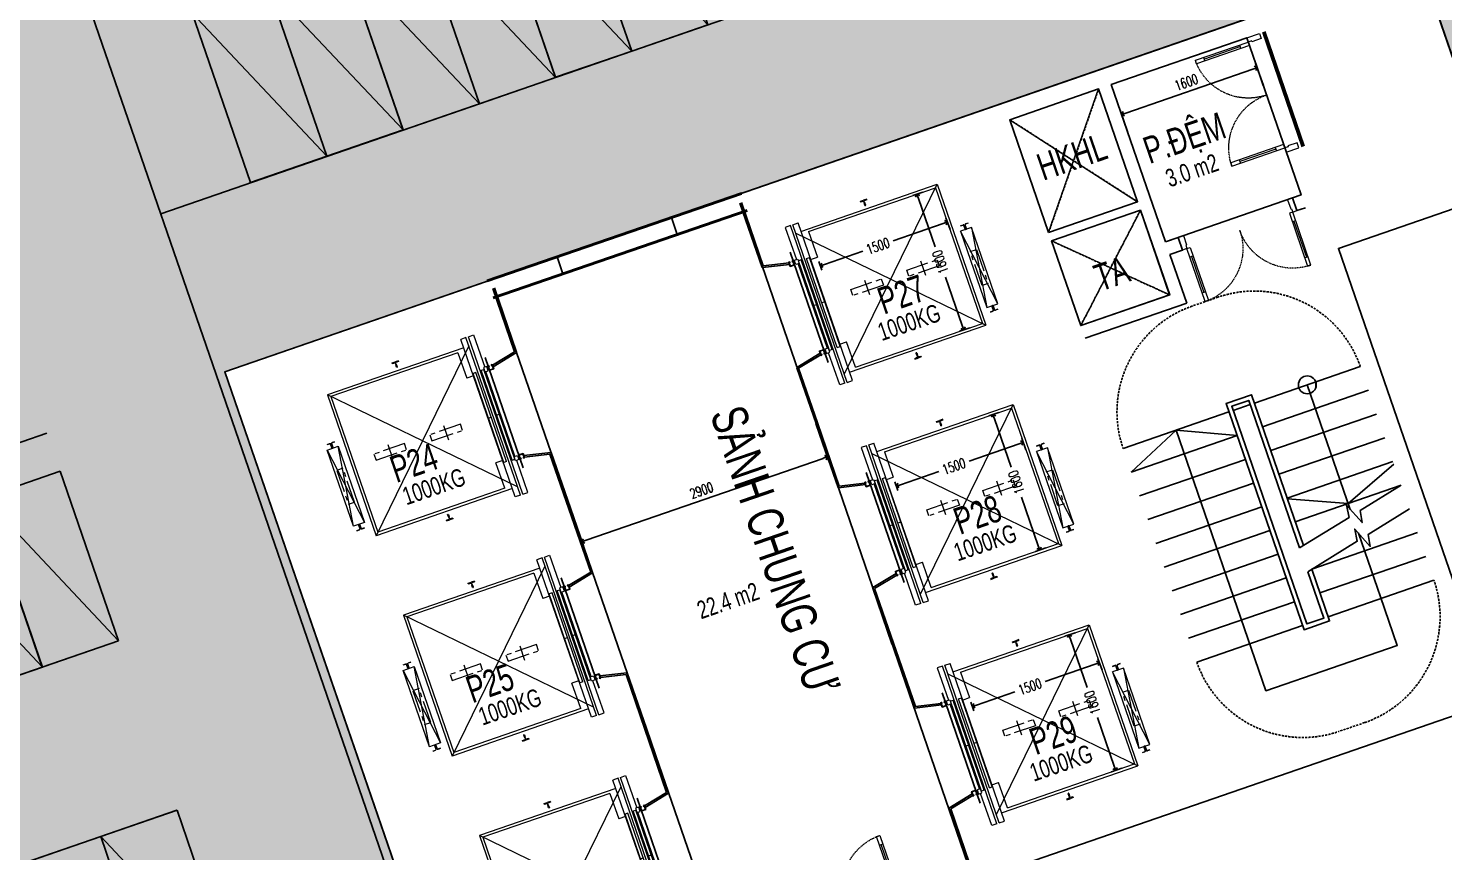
# Model space of a CAD drawing. Header units: millimetres. Extents: x -1534340 to 1713810, y -1348191 to 1114081.
# Drawn here: x 1298295 to 1314095, y 16960 to 26144 of the extents above; entities that cross this region are included whole.
import ezdxf
from ezdxf.enums import TextEntityAlignment as Align

# ---------------------------------------------------------------- set-up
doc = ezdxf.new("R2010")
doc.units = ezdxf.units.MM
doc.header["$LTSCALE"] = 100
doc.header["$PDMODE"] = 32
doc.header["$PDSIZE"] = 2.5
for name, pattern in [('HIDDEN', [0.375, 0.25, -0.125]), ('Xref_ST_MBDV Cot vach 30.7.2022$0$CENTERX2', [4, 2.5, -0.5, 0.5, -0.5]), ('Xref_ST_MBDV Cot vach 30.7.2022$0$DASHDOT', [1, 0.5, -0.25, 0, -0.25]), ('Xref_ST_MBDV Cot vach 30.7.2022$0$HIDDEN', [0.375, 0.25, -0.125]), ('Xref_ST_MBDV Cot vach 30.7.2022$0$HIDDEN2', [0.1875, 0.125, -0.0625]), ('Xref_ST_MBDV Cot vach 30.7.2022$0$PHANTOMX2', [5, 2.5, -0.5, 0.5, -0.5, 0.5, -0.5])]:
    doc.linetypes.add(name, pattern=pattern)
for name, color, linetype in [('KT-Kich thuoc', 9, 'Continuous'), ('xemay', 39, 'Continuous'), ('Xref_ST_MBDV Cot vach 30.7.2022$0$A-FLOR-STRS-ARROW', 8, 'Continuous'), ('Xref_ST_MBDV Cot vach 30.7.2022$0$KT-Khuat', 9, 'Xref_ST_MBDV Cot vach 30.7.2022$0$HIDDEN'), ('Xref_ST_MBDV Cot vach 30.7.2022$0$KT-Net manh', 139, 'Continuous'), ('Xref_ST_MBDV Cot vach 30.7.2022$0$KT-Text', 7, 'Continuous'), ('Xref_ST_MBDV Cot vach 30.7.2022$0$KT-Thay', 7, 'Continuous'), ('Xref_ST_MBDV Cot vach 30.7.2022$0$KT-Tuong', 1, 'Continuous'), ('Xref_ST_MBDV Cot vach 30.7.2022$0$Xref_ST_MBDV Cot vach 30.7.2022|Xref_ST_MBDV Cot vach 30.7.2022|Xref_ST_MBDV Cot vach 30.7.2022|Xref_ST_MBDV Cot vach 30.7.2022|A-WALL-PATT', 251, 'Continuous'), ('Xref_ST_MBDV Cot vach 30.7.2022$0$Xref_ST_MBDV Cot vach 30.7.2022|Xref_ST_MBDV Cot vach 30.7.2022|Xref_ST_MBDV Cot vach 30.7.2022|Xref_ST_MBDV Cot vach 30.7.2022|Site_plot line', 1, 'Xref_ST_MBDV Cot vach 30.7.2022$0$DASHDOT')]:
    doc.layers.add(name, color=color, linetype=linetype)
for name, color, linetype, lineweight in [('KT-Net cat', 1, 'Continuous', 40), ('KT-Net cot', 2, 'Continuous', 50), ('SPE-MEP-HVAC', 140, 'Continuous', 0), ('Xref_ST_MBDV Cot vach 30.7.2022$0$CUA', 37, 'Continuous', 13), ('Xref_ST_MBDV Cot vach 30.7.2022$0$KT-Noi that', 36, 'Continuous', 9)]:
    doc.layers.add(name, color=color, linetype=linetype, lineweight=lineweight)
doc.styles.add('Xref_ST_MBDV Cot vach 30.7.2022$0$Arial', font='arial.ttf', dxfattribs={"width": 0.7})
doc.styles.add('Xref_ST_MBDV Cot vach 30.7.2022$0$DIM', font='vnsimli.shx', dxfattribs={"width": 0.7})
doc.styles.add('Xref_ST_MBDV Cot vach 30.7.2022$0$xref.N.Cot vach tang N2$0$DIM', font='vnsimli.shx', dxfattribs={"width": 0.7})
doc.dimstyles.new('Xref_ST_MBDV Cot vach 30.7.2022$0$CCU 1-100 A1', dxfattribs={"dimscale": 100, "dimtxt": 2.2, "dimasz": 1, "dimexe": 1, "dimexo": 0, "dimgap": 1, "dimtad": 1, "dimdec": 0, "dimdsep": 46, "dimtxsty": 'Xref_ST_MBDV Cot vach 30.7.2022$0$DIM', "dimblk1": 'Xref_ST_MBDV Cot vach 30.7.2022$0$_ARCHTICK', "dimblk2": 'Xref_ST_MBDV Cot vach 30.7.2022$0$_ARCHTICK', "dimsah": 1, "dimcen": 0, "dimdle": 1, "dimclrd": 256, "dimclre": 256, "dimclrt": 31, "dimadec": 0, "dimazin": 0, "dimtfac": 1, "dimtdec": 0, "dimtix": 1, "dimtmove": 2, "dimatfit": 3, "dimldrblk": 'Xref_ST_MBDV Cot vach 30.7.2022$0$_ARCHTICK', "dimfxl": 8, "dimtolj": 1, "dimarcsym": 0})
doc.dimstyles.new('Xref_ST_MBDV Cot vach 30.7.2022$0$xref.N.Cot vach tang N2$0$CCU 1-100 A1', dxfattribs={"dimscale": 100, "dimtxt": 2.2, "dimasz": 1, "dimexe": 1, "dimexo": 0, "dimgap": 1, "dimtad": 1, "dimdec": 0, "dimdsep": 46, "dimtxsty": 'Xref_ST_MBDV Cot vach 30.7.2022$0$xref.N.Cot vach tang N2$0$DIM', "dimblk1": 'Xref_ST_MBDV Cot vach 30.7.2022$0$xref.N.Cot vach tang N2$0$_ARCHTICK', "dimblk2": 'Xref_ST_MBDV Cot vach 30.7.2022$0$xref.N.Cot vach tang N2$0$_ARCHTICK', "dimsah": 1, "dimcen": 0, "dimdle": 1, "dimclrd": 256, "dimclre": 256, "dimclrt": 31, "dimadec": 0, "dimazin": 0, "dimtfac": 1, "dimtdec": 0, "dimtix": 1, "dimtmove": 2, "dimatfit": 3, "dimldrblk": 'Xref_ST_MBDV Cot vach 30.7.2022$0$xref.N.Cot vach tang N2$0$_ARCHTICK', "dimfxl": 8, "dimtolj": 1, "dimarcsym": 0})
pattern_1 = [(37.5, (0, 0), (-31.4967, 963.4119), [0, -760, 0, -850, 0, -812.5]), (7.5, (0, 0), (884.8884, 1411.073), [0, -410, 0, -685, 0, -262.5]), (327.5, (-615, 0), (1557.071, 2.8295), [0, -250, 0, -900, 0, -1175]), (317.5, (-615, 0), (1503.0633, 438.838), [0, -125, 0, -590, 0, -675])]

# ---------------------------------------------------------------- blocks, each defined once
blk = doc.blocks.new('*U2308')
for p, q in [((-1260, 525), (-1300, 525)), ((-1280, 100), (-1280, 525)), ((-90, 525), (-50, 525)), ((-70, 100), (-70, 525)), ((-1260, 100), (-1300, 100)), ((-90, 100), (-50, 100))]:
    blk.add_line(p, q)
for points in [[(-1300, 0), (-1260, 0), (-1260, 625), (-1300, 625)], [(-50, 0), (-90, 0), (-90, 625), (-50, 625)], [(-1350, -150), (-1290, -150), (-1290, -40), (-1300, -40), (-1300, 0), (-1350, 0)], [(0, -150), (-60, -150), (-60, -40), (-50, -40), (-50, 0), (0, 0)]]:
    blk.add_lwpolyline(points, close=True)
at = {"linetype": 'Xref_ST_MBDV Cot vach 30.7.2022$0$HIDDEN2'}
for centre, start, end in [((-1300, 0), 0, 90), ((-50, 0), 90, 180)]:
    blk.add_arc(centre, 625, start, end, dxfattribs=at)
blk = doc.blocks.new('Xref_ST_MBDV Cot vach 30.7.2022$0$xref.N.Cot vach tang N2$0$_Open90')
at = {"color": 0, "linetype": 'ByBlock', "lineweight": -2}
for p, q in [((0, 0), (-1, 0)), ((-0.5, 0.5), (0, 0)), ((0, 0), (-0.5, -0.5))]:
    blk.add_line(p, q, dxfattribs=at)
blk = doc.blocks.new('*D321')
at = {"layer": 'Defpoints', "color": 5, "transparency": 16777216}
for p, q in [((-24794, 28127), (-23376, 28616)), ((-23259, 28433), (-23345, 28680)), ((-24772, 27910), (-24857, 28158))]:
    blk.add_line(p, q, dxfattribs=at)
at = {"layer": 'Defpoints', "color": 0, "transparency": 16777216}
for p in [(-23328, 28633), (-23259, 28433), (-24772, 27910)]:
    blk.add_point(p, dxfattribs=at)
at = {"layer": 'Defpoints', "color": 5, "transparency": 16777216, "xscale": 50, "yscale": 50, "zscale": 50}
for p, rotation in [((-23328, 28633), 19.04713795664901), ((-24841, 28111), 199.047137956649)]:
    blk.add_blockref('Xref_ST_MBDV Cot vach 30.7.2022$0$xref.N.Cot vach tang N2$0$_Open90', p, dxfattribs=dict(at, rotation=rotation))
at = {"layer": 'Defpoints', "color": 5, "transparency": 16777216, "insert": (-24119, 28471), "char_height": 110, "attachment_point": 5, "rotation": 19.0471, "style": 'Xref_ST_MBDV Cot vach 30.7.2022$0$xref.N.Cot vach tang N2$0$DIM'}
blk.add_mtext('\\A1;1600', dxfattribs=at)
blk = doc.blocks.new('Xref_ST_MBDV Cot vach 30.7.2022$0$xref.N.Cot vach tang N2$0$_ARCHTICK')
at = {"color": 0, "linetype": 'ByBlock', "const_width": 0.15}
blk.add_lwpolyline([(-0.5, -0.5), (0.5, 0.5)], dxfattribs=at)
blk = doc.blocks.new('*U2307')
for p, q in [((-1260, 525), (-1300, 525)), ((-1280, 100), (-1280, 525)), ((-90, 525), (-50, 525)), ((-70, 100), (-70, 525)), ((-1260, 100), (-1300, 100)), ((-90, 100), (-50, 100))]:
    blk.add_line(p, q)
for points in [[(-1300, 0), (-1260, 0), (-1260, 625), (-1300, 625)], [(-50, 0), (-90, 0), (-90, 625), (-50, 625)], [(-1350, -100), (-1290, -100), (-1290, -40), (-1300, -40), (-1300, 0), (-1350, 0)], [(0, -100), (-60, -100), (-60, -40), (-50, -40), (-50, 0), (0, 0)]]:
    blk.add_lwpolyline(points, close=True)
at = {"linetype": 'Xref_ST_MBDV Cot vach 30.7.2022$0$HIDDEN2'}
for centre, start, end in [((-1300, 0), 0, 90), ((-50, 0), 90, 180)]:
    blk.add_arc(centre, 625, start, end, dxfattribs=at)
blk = doc.blocks.new('*D319')
at = {"layer": 'Defpoints', "color": 5, "transparency": 16777216}
for p, q in [((-28253, 24664), (-28108, 24244)), ((-30818, 23362), (-28172, 24275)), ((-30994, 23718), (-30849, 23298))]:
    blk.add_line(p, q, dxfattribs=at)
at = {"layer": 'Defpoints', "color": 0, "transparency": 16777216}
for p in [(-28253, 24664), (-28124, 24292), (-30994, 23718)]:
    blk.add_point(p, dxfattribs=at)
at = {"layer": 'Defpoints', "color": 5, "transparency": 16777216, "xscale": 50, "yscale": 50, "zscale": 50}
for p, rotation in [((-28124, 24292), 19.04748280654089), ((-30866, 23345), 199.0474828065409)]:
    blk.add_blockref('Xref_ST_MBDV Cot vach 30.7.2022$0$xref.N.Cot vach tang N2$0$_Open90', p, dxfattribs=dict(at, rotation=rotation))
at = {"layer": 'Defpoints', "color": 5, "transparency": 16777216, "insert": (-29529, 23918), "char_height": 110, "attachment_point": 5, "rotation": 19.0475, "style": 'Xref_ST_MBDV Cot vach 30.7.2022$0$xref.N.Cot vach tang N2$0$DIM'}
blk.add_mtext('\\A1;2900', dxfattribs=at)
blk = doc.blocks.new('*D2296')
at = {"layer": 'Defpoints', "color": 5, "transparency": 16777216}
for p, q in [((1310547, 25199), (1311965, 25688)), ((1312081, 25505), (1311996, 25752)), ((1310569, 24982), (1310483, 25230))]:
    blk.add_line(p, q, dxfattribs=at)
at = {"layer": 'Defpoints', "color": 0, "transparency": 16777216}
for p in [(1312012, 25705), (1312081, 25505), (1310569, 24982)]:
    blk.add_point(p, dxfattribs=at)
at = {"layer": 'Defpoints', "color": 5, "transparency": 16777216, "xscale": 50, "yscale": 50, "zscale": 50}
for p, rotation in [((1312012, 25705), 19.04713795028311), ((1310500, 25183), 199.0471379502831)]:
    blk.add_blockref('Xref_ST_MBDV Cot vach 30.7.2022$0$xref.N.Cot vach tang N2$0$_Open90', p, dxfattribs=dict(at, rotation=rotation))
at = {"layer": 'Defpoints', "color": 5, "transparency": 16777216, "insert": (1311222, 25543), "char_height": 110, "attachment_point": 5, "rotation": 19.0471, "style": 'Xref_ST_MBDV Cot vach 30.7.2022$0$xref.N.Cot vach tang N2$0$DIM'}
blk.add_mtext('\\A1;1600', dxfattribs=at)
blk = doc.blocks.new('*D2297')
at = {"layer": 'Defpoints', "color": 5, "transparency": 16777216}
for p, q in [((1307088, 21736), (1307233, 21316)), ((1304522, 20434), (1307169, 21347)), ((1304346, 20790), (1304491, 20370))]:
    blk.add_line(p, q, dxfattribs=at)
at = {"layer": 'Defpoints', "color": 0, "transparency": 16777216}
for p in [(1307088, 21736), (1307216, 21364), (1304346, 20790)]:
    blk.add_point(p, dxfattribs=at)
at = {"layer": 'Defpoints', "color": 5, "transparency": 16777216, "xscale": 50, "yscale": 50, "zscale": 50}
for p, rotation in [((1307216, 21364), 19.04748280653939), ((1304475, 20417), 199.0474828065394)]:
    blk.add_blockref('Xref_ST_MBDV Cot vach 30.7.2022$0$xref.N.Cot vach tang N2$0$_Open90', p, dxfattribs=dict(at, rotation=rotation))
at = {"layer": 'Defpoints', "color": 5, "transparency": 16777216, "insert": (1305811, 20990), "char_height": 110, "attachment_point": 5, "rotation": 19.0475, "style": 'Xref_ST_MBDV Cot vach 30.7.2022$0$xref.N.Cot vach tang N2$0$DIM'}
blk.add_mtext('\\A1;2900', dxfattribs=at)
blk = doc.blocks.new('Xref_ST_MBDV Cot vach 30.7.2022$0$Tuong Vay01-flat-1')
at = {"layer": 'Xref_ST_MBDV Cot vach 30.7.2022$0$Xref_ST_MBDV Cot vach 30.7.2022|Xref_ST_MBDV Cot vach 30.7.2022|Xref_ST_MBDV Cot vach 30.7.2022|Xref_ST_MBDV Cot vach 30.7.2022|A-WALL-PATT'}
h = blk.add_hatch(dxfattribs=at)
h.set_pattern_fill('ACET-2D-VATLIEU04', color=256, scale=50, pattern_type=2)
h.set_pattern_definition([(50, (-11139561.84, -1407213.45), (-225.902474, 189.5546825), [37.5, -412.5]), (355, (-11139561.84, -1407213.45), (32.127212, 367.215716), [30, -330]), (100.4514, (-11139531.95, -1407216.06), (-341.231527, -62.944187), [31.870095, -350.571056]), (46.1842, (-11139561.84, -1407113.45), (-319.180497, 306.252097), [56.25, -618.75]), (96.6356, (-11139517.37, -1407120.34), (-516.995922, -60.144022), [47.805144, -525.8565]), (351.1842, (-11139561.84, -1407113.45), (84.740774, 546.39543), [45, -495]), (21, (-11139511.84, -1407138.45), (-105.680822, 275.3079534), [37.5, -412.5]), (326, (-11139511.84, -1407138.45), (206.128805, 305.59852), [30, -330]), (71.4514, (-11139486.97, -1407155.22), (-328.963765, 110.380101), [31.870095, -350.571056]), (37.5, (-11139561.84, -1407213.45), (-78.1345294, 101.8269012), [0, -326, 0, -335, 0, -331.25]), (7.5, (-11139561.84, -1407213.45), (-23.2793464, 176.824191), [0, -191, 0, -318.5, 0, -126.25]), (327.5, (-11139673.34, -1407213.45), (71.9444175, 112.9301145), [0, -125, 0, -390, 0, -517.5000003]), (317.5, (-11139723.34, -1407213.45), (158.0205496, 172.449169), [0, -162.5, 0, -259, 0, -367.5]), (45, (-11139561.84, -1407213.45), (-150.260191, 150.260191), []), (45, (-11139561.84, -1407152.2), (-150.260191, 150.260191), [])])
h.paths.add_polyline_path([(-82665, -118500), (-81837, -121132), (-80903, -123728), (-79863, -126284), (-78720, -128795), (-77475, -131258), (-76131, -133667), (-74689, -136020), (-73153, -138312), (-71525, -140539), (-69807, -142699), (-68002, -144786), (-66114, -146798), (-64145, -148731), (-62100, -150582), (-59980, -152349), (-57790, -154027), (-55533, -155614), (-53213, -157109), (-50835, -158507), (-48401, -159807), (-45916, -161007), (-43385, -162104), (-40811, -163097), (-38198, -163985), (-35551, -164765), (-32875, -165436), (-30174, -165998), (-27451, -166448), (-24702, -166789), (-4397, -168938), (36420, -167648), (41836, -160719), (12445, -24368), (8473, -9249), (-4719, -5521), (-10557, -9947), (-34021, -27848), (-39777, -32009), (-41249, -35294), (-45787, -38574), (-49368, -38942), (-57644, -44924), (-59845, -46601), (-61969, -48362), (-64020, -50208), (-65993, -52137), (-67887, -54144), (-69696, -56226), (-71420, -58381), (-73054, -60604), (-74596, -62892), (-76043, -65242), (-77394, -67648), (-78645, -70107), (-79794, -72615), (-80841, -75168), (-81782, -77762), (-82617, -80392), (-83343, -83054), (-83961, -85743), (-84468, -88455), (-84865, -91186), (-85149, -93930), (-85321, -96684), (-85381, -99530), (-85329, -102201), (-85163, -104955), (-84886, -107701), (-84496, -110432), (-83996, -113146), (-83385, -115836)], flags=16)
h.paths.add_polyline_path([(-83625, -118781), (-82785, -121452), (-81837, -124086), (-80781, -126680), (-79621, -129228), (-78358, -131727), (-76994, -134172), (-75531, -136560), (-73973, -138886), (-72320, -141146), (-70577, -143337), (-68746, -145455), (-66829, -147497), (-64832, -149459), (-62755, -151337), (-60604, -153130), (-58382, -154833), (-56092, -156444), (-53738, -157960), (-51324, -159379), (-48854, -160699), (-46333, -161916), (-43764, -163030), (-41151, -164038), (-38500, -164938), (-35814, -165730), (-33098, -166411), (-30357, -166981), (-27595, -167438), (-24816, -167783), (-4434, -169940), (36920, -168633), (42913, -160966), (13418, -24135), (9295, -8442), (-4926, -4424), (-11163, -9151), (-34617, -27045), (-40580, -31355), (-42052, -34640), (-46156, -37607), (-49737, -37975), (-58240, -44121), (-60467, -45819), (-62623, -47605), (-64704, -49479), (-66707, -51435), (-68628, -53472), (-70465, -55586), (-72214, -57772), (-73872, -60029), (-75437, -62350), (-76905, -64734), (-78276, -67176), (-79545, -69672), (-80712, -72217), (-81774, -74808), (-82729, -77440), (-83576, -80109), (-84314, -82810), (-84940, -85539), (-85455, -88291), (-85857, -91062), (-86146, -93847), (-86321, -96642), (-86382, -99529), (-86328, -102241), (-86160, -105036), (-85879, -107821), (-85484, -110593), (-84976, -113347), (-84356, -116078)])
at = {"layer": 'Xref_ST_MBDV Cot vach 30.7.2022$0$Xref_ST_MBDV Cot vach 30.7.2022|Xref_ST_MBDV Cot vach 30.7.2022|Xref_ST_MBDV Cot vach 30.7.2022|Xref_ST_MBDV Cot vach 30.7.2022|Site_plot line', "ltscale": 5000}
blk.add_arc((-17764, -99529), 69167, 126.14636, 263.7927, dxfattribs=at)
blk = doc.blocks.new('Xref_ST_MBDV Cot vach 30.7.2022$0$_Open90')
at = {"color": 0, "linetype": 'ByBlock', "lineweight": -2}
for p, q in [((0, 0), (-1, 0)), ((-0.5, 0.5), (0, 0)), ((0, 0), (-0.5, -0.5))]:
    blk.add_line(p, q, dxfattribs=at)
blk = doc.blocks.new('*D185')
at = {"layer": 'Defpoints', "color": 5, "transparency": 16777216}
for p, q in [((-2230, 1494), (-2230, 1596)), ((-730, 1457), (-730, 1596)), ((-2180, 1546), (-1728, 1546)), ((-780, 1546), (-1372, 1546))]:
    blk.add_line(p, q, dxfattribs=at)
at = {"layer": 'Defpoints', "color": 0, "transparency": 16777216}
for p in [(-2230, 1546), (-2230, 1494), (-730, 1457)]:
    blk.add_point(p, dxfattribs=at)
at = {"layer": 'Defpoints', "color": 5, "transparency": 16777216, "xscale": 50, "yscale": 50, "zscale": 50, "rotation": 180}
blk.add_blockref('Xref_ST_MBDV Cot vach 30.7.2022$0$_Open90', (-2230, 1546), dxfattribs=at)
at = {"layer": 'Defpoints', "color": 5, "transparency": 16777216, "xscale": 50, "yscale": 50, "zscale": 50}
blk.add_blockref('Xref_ST_MBDV Cot vach 30.7.2022$0$_Open90', (-730, 1546), dxfattribs=at)
at = {"layer": 'Defpoints', "color": 5, "transparency": 16777216, "insert": (-1550, 1546), "char_height": 110, "attachment_point": 5, "style": 'Xref_ST_MBDV Cot vach 30.7.2022$0$DIM'}
blk.add_mtext('\\A1;1500', dxfattribs=at)
blk = doc.blocks.new('Xref_ST_MBDV Cot vach 30.7.2022$0$_ARCHTICK')
at = {"color": 0, "linetype": 'ByBlock', "const_width": 0.15}
blk.add_lwpolyline([(-0.5, -0.5), (0.5, 0.5)], dxfattribs=at)
blk = doc.blocks.new('*D186')
at = {"layer": 'Defpoints', "color": 5, "transparency": 16777216}
for p, q in [((-879, 1950), (-1000, 1950)), ((-950, 1900), (-950, 1328)), ((-950, 400), (-950, 972)), ((-879, 350), (-1000, 350))]:
    blk.add_line(p, q, dxfattribs=at)
at = {"layer": 'Defpoints', "color": 0, "transparency": 16777216}
for p in [(-879, 1950), (-950, 350), (-879, 350)]:
    blk.add_point(p, dxfattribs=at)
at = {"layer": 'Defpoints', "color": 5, "transparency": 16777216, "xscale": 50, "yscale": 50, "zscale": 50}
for p, rotation in [((-950, 1950), 90), ((-950, 350), 270)]:
    blk.add_blockref('Xref_ST_MBDV Cot vach 30.7.2022$0$_Open90', p, dxfattribs=dict(at, rotation=rotation))
at = {"layer": 'Defpoints', "color": 5, "transparency": 16777216, "insert": (-950, 1150), "char_height": 110, "attachment_point": 5, "rotation": 90, "style": 'Xref_ST_MBDV Cot vach 30.7.2022$0$DIM'}
blk.add_mtext('\\A1;1600', dxfattribs=at)
blk = doc.blocks.new('bbbbbee')
at = {"layer": 'Defpoints'}
h = blk.add_hatch(dxfattribs=at)
h.set_pattern_fill('AR-SAND', color=256, scale=500)
h.set_pattern_definition(pattern_1)
h.paths.add_polyline_path([(300712, 15670), (296179, 28801), (304828, 31787), (295935, 57545), (289082, 55179), (295413, 36842), (284543, 33088), (293021, 8530), (302001, 7526), (302001, 15670)])
h = blk.add_hatch(dxfattribs=at)
h.set_pattern_fill('AR-SAND', color=256, scale=500)
h.set_pattern_definition(pattern_1)
h.paths.add_polyline_path([(264807, 38388), (272180, 40933), (274073, 35451), (280241, 37580), (278348, 43059), (289880, 47041), (287286, 54559), (247798, 40926), (253525, 24336), (263592, 27812), (259874, 38583), (264222, 40084)])
for points in [[(300712, 15670), (296179, 28801), (304828, 31787), (295935, 57545), (289082, 55179), (295413, 36842), (284543, 33088), (293021, 8530), (302001, 7526), (302001, 15670)], [(264807, 38388), (272180, 40933), (274073, 35451), (280241, 37580), (278348, 43059), (289880, 47041), (287286, 54559), (247798, 40926), (253525, 24336), (263592, 27812), (259874, 38583), (264222, 40084)]]:
    blk.add_lwpolyline(points, close=True, dxfattribs=at)
blk = doc.blocks.new('plot bike')
at = {"linetype": 'HIDDEN', "ltscale": 1000}
blk.add_line((0, 450), (2000, -450), dxfattribs=at)
blk.add_lwpolyline([(0, 450), (2000, 450), (2000, -450), (0, -450)], close=True, dxfattribs=at)
blk = doc.blocks.new('bbbwetw')
at = {"layer": 'xemay'}
for p, q in [((280897, 35373), (275725, 50356)), ((277634, 44824), (289260, 48838)), ((268588, 39693), (276363, 42377)), ((269388, 37377), (277163, 40061)), ((269190, 35193), (277815, 38171))]:
    blk.add_line(p, q, dxfattribs=at)
at = {"layer": 'xemay', "xscale": -1, "rotation": 289.0471379636341}
for p in [(283317, 46786), (282466, 46493), (281616, 46199), (280765, 45905), (279914, 45612), (292901, 45495), (279063, 45318), (276737, 39914), (275887, 39621), (278043, 36133), (277192, 35840)]:
    blk.add_blockref('plot bike', p, dxfattribs=at)
blk = doc.blocks.new('tuongnam')
at = {"layer": 'Defpoints'}
for points in [[(-24350.7, 26691.1), (-22838.3, 27213.2), (-23443.7, 28966.7), (-24956.1, 28444.5)], [(-25656.4, 26795.7), (-24663.9, 27138.4), (-25097.9, 28395.6), (-26090.4, 28052.9)], [(-25623.7, 26701.2), (-24631.2, 27043.9), (-24304.9, 26098.6), (-25297.4, 25755.9)]]:
    blk.add_lwpolyline(points, close=True, dxfattribs=at)
at = {"layer": 'KT-Net cat'}
for p, q in [((-31922.6, 26253.8), (-29086, 27230.3)), ((-31857.5, 26064.7), (-29020.9, 27041.2))]:
    blk.add_line(p, q, dxfattribs=at)
at = {"layer": 'SPE-MEP-HVAC', "linetype": 'HIDDEN', "ltscale": 1500}
for p, q in [((-25656.4, 26795.7), (-25097.9, 28395.6)), ((-26090.4, 28052.9), (-24663.9, 27138.4)), ((-24631.2, 27043.9), (-25297.4, 25755.9)), ((-24304.9, 26098.6), (-25623.7, 26701.2))]:
    blk.add_line(p, q, dxfattribs=at)
at = {"layer": 'Xref_ST_MBDV Cot vach 30.7.2022$0$A-FLOR-STRS-ARROW'}
for points in [[(-21720.6, 23975.8), (-22179.8, 23692.4), (-22156.7, 23558.8), (-22329.7, 23751.4), (-22302.7, 23616.6), (-22854.4, 23276.2)], [(-21628.9, 23710.3), (-22088.2, 23426.9), (-22065.1, 23293.3), (-22238, 23485.9), (-22211, 23351.1), (-22762.7, 23010.7)]]:
    blk.add_lwpolyline(points, dxfattribs=at)
at = {"layer": 'Xref_ST_MBDV Cot vach 30.7.2022$0$KT-Net manh'}
blk.add_line((-22672.6, 25066), (-22673.8, 25127.8), dxfattribs=at)
blk.add_line((-22672.6, 25066), (-22673.8, 25127.8), dxfattribs=at)
blk.add_lwpolyline([(-31810, 26081), (-29297.2, 18802.6), (-26556, 19749), (-29061.2, 27027.3)], close=True, dxfattribs=at)
blk.add_lwpolyline([(-31810, 26081), (-29297.2, 18802.6), (-26556, 19749), (-29061.2, 27027.3)], close=True, dxfattribs=at)
at = {"layer": 'Xref_ST_MBDV Cot vach 30.7.2022$0$KT-Net manh', "linetype": 'Xref_ST_MBDV Cot vach 30.7.2022$0$HIDDEN'}
for points in [[(-22177.5, 25299.1, 0.4141313), (-23766.7, 26072.8), (-24050.8, 25974.7, 0.4141313), (-24824.2, 24385.3, 1.0000292)], [(-21355.1, 22917.1, -0.4141313), (-22128.5, 21327.7), (-22412.6, 21229.6, -0.4141313), (-24001.8, 22003.3, -1.0000292)]]:
    blk.add_lwpolyline(points, format="xyb", dxfattribs=at)
at = {"layer": 'Xref_ST_MBDV Cot vach 30.7.2022$0$KT-Net manh'}
for points in [[(-22768.3, 25095.1), (-22288.5, 23705.6)], [(-24732.8, 24120.7), (-24233.4, 24589.3), (-23551.3, 24528.6)], [(-22196.9, 23440.1), (-21985, 22826.5), (-21952.4, 22732), (-21764.8, 22188.5), (-23229.9, 21682.7), (-24233.4, 24589.3)], [(-22990.6, 23823.8), (-22311.4, 23771.8), (-21802.2, 24212.1)]]:
    blk.add_lwpolyline(points, dxfattribs=at)
blk.add_circle((-22768.3, 25095.1), 100, dxfattribs=at)
blk.add_circle((-22768.3, 25095.1), 100, dxfattribs=at)
at = {"layer": 'Xref_ST_MBDV Cot vach 30.7.2022$0$KT-Thay', "extrusion": (-1.21212e-08, -4.22423e-09, 1)}
for p, q in [((-22177.5, 25299.1), (-23359.1, 24891.2)), ((-22086.1, 25034.4), (-23267.7, 24626.5)), ((-23642.6, 24793.3), (-24824.2, 24385.3)), ((-21994.7, 24769.8), (-23176.3, 24361.8)), ((-23551.3, 24528.6), (-24732.8, 24120.7)), ((-21903.4, 24505.1), (-23084.9, 24097.2)), ((-23459.9, 24263.9), (-24641.4, 23856)), ((-21812, 24240.4), (-22993.6, 23832.5)), ((-23368.5, 23999.3), (-24550.1, 23591.3)), ((-21720.6, 23975.8), (-22902.2, 23567.8)), ((-23277.1, 23734.6), (-24458.7, 23326.7)), ((-23185.7, 23469.9), (-24367.3, 23062)), ((-21537.9, 23446.4), (-22719.4, 23038.5)), ((-23094.4, 23205.2), (-24275.9, 22797.3)), ((-21446.5, 23181.7), (-22628, 22773.8)), ((-23003, 22940.6), (-24184.6, 22532.6)), ((-21355.1, 22917.1), (-22536.7, 22509.1)), ((-22911.6, 22675.9), (-24093.2, 22268)), ((-22820.2, 22411.2), (-24001.8, 22003.3))]:
    blk.add_line(p, q, dxfattribs=at)
at = {"layer": 'Xref_ST_MBDV Cot vach 30.7.2022$0$KT-Thay'}
blk.add_line((-23595.4, 24809.6), (-23406.3, 24874.9), dxfattribs=at)
for points in [[(-22719.1, 23037.6), (-22520.3, 22461.9), (-22803.9, 22364), (-23675.3, 24887.8), (-23391.7, 24985.7), (-22810.8, 23303.2)], [(-22762.7, 23010.7), (-22583.9, 22492.8), (-22773, 22427.6), (-23611.7, 24856.8), (-23422.6, 24922.1), (-22854.4, 23276.2)]]:
    blk.add_lwpolyline(points, dxfattribs=at)
at = {"layer": 'Xref_ST_MBDV Cot vach 30.7.2022$0$KT-Tuong'}
for p, q in [((-24956.1, 28444.5), (-24350.7, 26691.1)), ((-25097.9, 28395.6), (-24663.9, 27138.4)), ((-22838.3, 27213.2), (-22932.9, 27180.6)), ((-25656.4, 26795.7), (-24663.9, 27138.4)), ((-25623.7, 26701.2), (-24631.2, 27043.9)), ((-24631.2, 27043.9), (-24304.9, 26098.6)), ((-22789.4, 27071.4), (-22883.9, 27038.8)), ((-24209, 26740), (-24350.7, 26691.1)), ((-24160, 26598.2), (-24301.8, 26549.3)), ((-24301.8, 26549.3), (-24114.1, 26005.8)), ((-25297.4, 25755.9), (-24304.9, 26098.6)), ((-25248.4, 25614.2), (-24114.1, 26005.8))]:
    blk.add_line(p, q, dxfattribs=at)
at = {"layer": 'Xref_ST_MBDV Cot vach 30.7.2022$0$KT-Tuong', "extrusion": (-3.35283e-09, 1.99852e-08, 1)}
for p, q in [((-22883.9, 27038.8), (-22932.9, 27180.6)), ((-24160, 26598.2), (-24209, 26740))]:
    blk.add_line(p, q, dxfattribs=at)
at = {"layer": 'Xref_ST_MBDV Cot vach 30.7.2022$0$CUA', "xscale": -1}
for name, p, rotation in [('*U2308', (-23003.2, 27690.6), 109.0471379530762), ('*U2308', (-22883.9, 27038.8), 199.0471379530761), ('*U2307', (-28564.4, 19054.8), 18.99710501133985)]:
    blk.add_blockref(name, p, dxfattribs=dict(at, rotation=rotation))
at = {"layer": 'Xref_ST_MBDV Cot vach 30.7.2022$0$KT-Text', "style": 'Xref_ST_MBDV Cot vach 30.7.2022$0$Arial', "width": 0.7}
for s, height, rotation, p in [('P.ĐỆM', 300, 19.04714, (-24091.9, 27708.4)), ('HKHL', 300, 19.04714, (-25347.2, 27498)), ('TA', 300, 19.04714, (-24901.8, 26196.1)), ('P27', 300, 19.04748, (-27249.8, 25963)), ('SẢNH CHUNG CƯ', 400, 289, (-28892.6, 23183.3)), ('P24', 300, 19.04679, (-32691.9, 24084.1)), ('P28', 300, 19.04748, (-26401.1, 23505.4)), ('P25', 300, 19.04679, (-31843.4, 21626.5)), ('P29', 300, 19.04748, (-25554.2, 21047.2))]:
    blk.add_text(s, height=height, rotation=rotation, dxfattribs=at).set_placement(p, align=Align.CENTER)
at = {"layer": 'Xref_ST_MBDV Cot vach 30.7.2022$0$KT-Text', "color": 1, "style": 'Xref_ST_MBDV Cot vach 30.7.2022$0$Arial', "width": 0.7}
for s, rotation, p in [('3.0 m2', 19.04714, (-24023.2, 27393.8)), ('22.4 m2', 19, (-29201.7, 22594.1))]:
    blk.add_text(s, height=200, rotation=rotation, dxfattribs=at).set_placement(p, align=Align.CENTER)
at = {"layer": 'Xref_ST_MBDV Cot vach 30.7.2022$0$KT-Text', "style": 'Xref_ST_MBDV Cot vach 30.7.2022$0$Arial', "width": 0.7}
for rotation, p in [(19.04748, (-27519.4, 25582)), (19.04679, (-32824.7, 23750.4)), (19.04748, (-26670.9, 23124.4)), (19.04679, (-31976.2, 21292.8)), (19.04748, (-25822.4, 20666.8))]:
    blk.add_text('1000KG', height=200, rotation=rotation, dxfattribs=at).set_placement(p)
at = {"layer": 'Defpoints', "color": 5}
dim = blk.add_linear_dim(base=(-23328.4, 28632.7), p1=(-24771.7, 27910.5), p2=(-23259.3, 28432.6), angle=199.04714, dimstyle='Xref_ST_MBDV Cot vach 30.7.2022$0$xref.N.Cot vach tang N2$0$CCU 1-100 A1', override={"dimscale": 50, "dimblk1": 'Xref_ST_MBDV Cot vach 30.7.2022$0$xref.N.Cot vach tang N2$0$_Open90', "dimblk2": 'Xref_ST_MBDV Cot vach 30.7.2022$0$xref.N.Cot vach tang N2$0$_Open90', "dimclrd": 5, "dimclre": 5, "dimclrt": 5, "dimlwd": 65535, "dimlwe": 65535}, dxfattribs=at)
dim.commit()
dim.dimension.update_dxf_attribs({"geometry": '*D321', "text_midpoint": (-24118.9, 28470.9)})
dim = blk.add_aligned_dim(p1=(-30994.2, 23717.9), p2=(-28253, 24664.3), distance=-394.2, dimstyle='Xref_ST_MBDV Cot vach 30.7.2022$0$xref.N.Cot vach tang N2$0$CCU 1-100 A1', override={"dimscale": 50, "dimblk1": 'Xref_ST_MBDV Cot vach 30.7.2022$0$xref.N.Cot vach tang N2$0$_Open90', "dimblk2": 'Xref_ST_MBDV Cot vach 30.7.2022$0$xref.N.Cot vach tang N2$0$_Open90', "dimclrd": 5, "dimclre": 5, "dimclrt": 5, "dimlwd": 65535, "dimlwe": 65535}, dxfattribs=at)
dim.commit()
dim.dimension.update_dxf_attribs({"geometry": '*D319', "text_midpoint": (-29529.2, 23917.7)})
blk = doc.blocks.new('Xref_ST_MBDV Cot vach 30.7.2022$0$TM 1000kg')
at = {"layer": 'Xref_ST_MBDV Cot vach 30.7.2022$0$KT-Net manh'}
for p, q in [((-2850, 2500), (-2850, 1742.2)), ((-2832, 2500), (-2832, 1754.4)), ((-2850, 1742.2), (-2847, 1742.2)), ((-2847, 1742.2), (-2847, 1739.2)), ((-2550, 1674.2), (-2847, 1739.2)), ((-2550, 1692.7), (-2832, 1754.4)), ((-2500, 1800), (-2500, 500)), ((-2850, 557.8), (-2847, 557.8)), ((-2850, -100), (-2850, 557.8)), ((-2550, 625.8), (-2847, 560.8)), ((-2847, 557.8), (-2847, 560.8)), ((-2550, 607.3), (-2832, 545.6)), ((-2832, -100), (-2832, 545.6))]:
    blk.add_line(p, q, dxfattribs=at)
at = {"layer": 'Xref_ST_MBDV Cot vach 30.7.2022$0$KT-Net manh', "const_width": 2}
for points in [[(-2847, 1742.2), (-2832, 1754.4)], [(-2847, 557.8), (-2832, 545.6)]]:
    blk.add_lwpolyline(points, dxfattribs=at)
at = {"layer": 'Xref_ST_MBDV Cot vach 30.7.2022$0$KT-Net manh', "ltscale": 2}
for points in [[(-2510, 1700), (-2500, 1700), (-2500, 1650), (-2550, 1650), (-2550, 1700), (-2540, 1700), (-2540, 1690), (-2541.6, 1690), (-2541.6, 1698.4), (-2548.4, 1698.4), (-2548.4, 1651.6), (-2501.6, 1651.6), (-2501.6, 1698.4), (-2508.4, 1698.4), (-2508.4, 1690), (-2510, 1690)], [(-2510, 600), (-2500, 600), (-2500, 650), (-2550, 650), (-2550, 600), (-2540, 600), (-2540, 610), (-2541.6, 610), (-2541.6, 601.6), (-2548.4, 601.6), (-2548.4, 648.4), (-2501.6, 648.4), (-2501.6, 601.6), (-2508.4, 601.6), (-2508.4, 610), (-2510, 610)]]:
    blk.add_lwpolyline(points, close=True, dxfattribs=at)
at = {"layer": 'Xref_ST_MBDV Cot vach 30.7.2022$0$KT-Noi that', "linetype": 'Continuous', "ltscale": 2}
for p, q in [((-2460, 2080), (-2460, 1700)), ((-2400, 2080), (-2460, 2080)), ((-2400, 220), (-2400, 2080)), ((-2370, 220), (-2370, 2080)), ((-2370, 2080), (-2310, 2080)), ((-2310, 220), (-2310, 2080)), ((-2310, 1981), (-700, 1981)), ((-2230, 1950), (-730, 1950)), ((-2230, 1950), (-2230, 1650)), ((-730, 1950), (-730, 350)), ((-700, 1981), (-700, 319)), ((-2455, 650), (-2455, 1650)), ((-2441.3, 620), (-2441.3, 1680)), ((-2411, 1680), (-2441.3, 1680)), ((-2411, 620), (-2411, 1680)), ((-2348, 625), (-2348, 1675)), ((-2348, 1675), (-2314, 1675)), ((-2314, 625), (-2314, 1675)), ((-2310, 1650), (-2230, 1650)), ((-2411, 1150), (-2441.3, 1150)), ((-2314, 1150), (-2348, 1150)), ((-2310, 650), (-2230, 650)), ((-2230, 350), (-2230, 650)), ((-2460, 220), (-2460, 600)), ((-2411, 620), (-2441.3, 620)), ((-2348, 625), (-2314, 625)), ((-2310, 319), (-700, 319)), ((-2230, 350), (-730, 350)), ((-2400, 220), (-2460, 220)), ((-2370, 220), (-2310, 220))]:
    blk.add_line(p, q, dxfattribs=at)
at = {"layer": 'Xref_ST_MBDV Cot vach 30.7.2022$0$KT-Noi that', "linetype": 'Continuous'}
for p, q in [((-1572.5, 2077), (-1572.5, 2082)), ((-1572.5, 2082), (-1535, 2082)), ((-1569.5, 2074), (-1540.1, 2070.9)), ((-1537.1, 2054.1), (-1537.1, 2067.9)), ((-1497.5, 2082), (-1535, 2082)), ((-1532.9, 2054.1), (-1532.9, 2067.9)), ((-1500.5, 2074), (-1529.9, 2070.9)), ((-1497.5, 2077), (-1497.5, 2082)), ((-1540, 2021), (-1540, 2050)), ((-1539, 2020), (-1535, 2020)), ((-1531, 2020), (-1535, 2020)), ((-1530, 2021), (-1530, 2050)), ((-603.5, 1460), (-574.4, 1460)), ((-603.5, 1456.8), (-603.5, 1460)), ((-603.5, 1456.8), (-574.4, 1456.8)), ((-568.2, 1406.2), (-568.2, 1450.6)), ((-565, 1406.2), (-565, 1450.6)), ((-555, 1406.2), (-555, 1450.6)), ((-551.8, 1406.2), (-551.8, 1450.6)), ((-516.5, 1460), (-545.6, 1460)), ((-516.5, 1456.8), (-545.6, 1456.8)), ((-516.5, 1456.8), (-516.5, 1460)), ((-558, 1403.2), (-562, 1403.2)), ((-558, 1400), (-562, 1400)), ((-568.2, 493.8), (-568.2, 449.4)), ((-565, 493.8), (-565, 449.4)), ((-558, 500), (-562, 500)), ((-558, 496.8), (-562, 496.8)), ((-555, 493.8), (-555, 449.4)), ((-551.8, 493.8), (-551.8, 449.4)), ((-603.5, 443.2), (-574.4, 443.2)), ((-603.5, 440), (-574.4, 440)), ((-516.5, 443.2), (-545.6, 443.2)), ((-516.5, 440), (-545.6, 440)), ((-1572.5, 223), (-1572.5, 218)), ((-1572.5, 218), (-1535, 218)), ((-1569.5, 226), (-1540.1, 229.1)), ((-1540, 279), (-1540, 250)), ((-1539, 280), (-1535, 280)), ((-1537.1, 245.9), (-1537.1, 232.1)), ((-1531, 280), (-1535, 280)), ((-1497.5, 218), (-1535, 218)), ((-1532.9, 245.9), (-1532.9, 232.1)), ((-1530, 279), (-1530, 250)), ((-1500.5, 226), (-1529.9, 229.1)), ((-1497.5, 223), (-1497.5, 218))]:
    blk.add_line(p, q, dxfattribs=at)
at = {"layer": 'Xref_ST_MBDV Cot vach 30.7.2022$0$KT-Noi that', "linetype": 'Xref_ST_MBDV Cot vach 30.7.2022$0$HIDDEN', "ltscale": 500}
for p, q in [((-2370, 1981), (-700, 319)), ((-2370, 319), (-700, 1981)), ((-495, 1400), (-625, 500)), ((-495, 500), (-625, 1400))]:
    blk.add_line(p, q, dxfattribs=at)
at = {"layer": 'Xref_ST_MBDV Cot vach 30.7.2022$0$KT-Noi that', "linetype": 'Xref_ST_MBDV Cot vach 30.7.2022$0$CENTERX2'}
for p, q in [((-1815, 1236), (-1815, 1066.7)), ((-1155, 1236), (-1155, 1066.7))]:
    blk.add_line(p, q, dxfattribs=at)
at = {"layer": 'Xref_ST_MBDV Cot vach 30.7.2022$0$KT-Noi that', "linetype": 'Continuous', "ltscale": 2}
for points in [[(-2485, 1700), (-2445, 1700), (-2445, 1650), (-2485, 1650)], [(-495, 1400), (-625, 1400), (-625, 500), (-495, 500)], [(-2485, 600), (-2445, 600), (-2445, 650), (-2485, 650)]]:
    blk.add_lwpolyline(points, close=True, dxfattribs=at)
at = {"layer": 'Xref_ST_MBDV Cot vach 30.7.2022$0$KT-Noi that', "linetype": 'Xref_ST_MBDV Cot vach 30.7.2022$0$PHANTOMX2'}
for points in [[(-1635, 1186), (-1635, 1114), (-1995, 1114), (-1995, 1186)], [(-975, 1186), (-975, 1114), (-1335, 1114), (-1335, 1186)], [(-524, 1150), (-524, 750), (-596, 750), (-596, 1150)]]:
    blk.add_lwpolyline(points, close=True, dxfattribs=at)
at = {"layer": 'Xref_ST_MBDV Cot vach 30.7.2022$0$KT-Noi that', "linetype": 'Continuous'}
for centre, radius, start, end in [((-1569.5, 2077), 3, 180, 270), ((-1540.1, 2067.9), 3, 0, 90), ((-1542.3, 2054.7), 5.25, 295.66972, 353.31728), ((-1529.9, 2067.9), 3, 90, 180), ((-1527.7, 2054.7), 5.25, 186.68272, 244.33028), ((-1500.5, 2077), 3, 270, 0), ((-1539, 2021), 1, 180, 270), ((-1531, 2021), 1, 270, 0), ((-574.4, 1450.6), 9.4, 0, 90), ((-574.4, 1450.6), 6.2, 0, 90), ((-545.6, 1450.6), 9.4, 90, 180), ((-545.6, 1450.6), 6.2, 90, 180), ((-562, 1406.2), 6.2, 180, 270), ((-562, 1406.2), 3, 180, 270), ((-558, 1406.2), 3, 270, 0), ((-558, 1406.2), 6.2, 270, 0), ((-562, 493.8), 6.2, 90, 180), ((-562, 493.8), 3, 90, 180), ((-558, 493.8), 6.2, 0, 90), ((-558, 493.8), 3, 0, 90), ((-574.4, 449.4), 6.2, 270, 0), ((-574.4, 449.4), 9.4, 270, 0), ((-545.6, 449.4), 9.4, 180, 270), ((-545.6, 449.4), 6.2, 180, 270), ((-1569.5, 223), 3, 90, 180), ((-1540.1, 232.1), 3, 270, 0), ((-1539, 279), 1, 90, 180), ((-1542.3, 245.3), 5.25, 6.68272, 64.33028), ((-1527.7, 245.3), 5.25, 115.66972, 173.31728), ((-1529.9, 232.1), 3, 180, 270), ((-1531, 279), 1, 0, 90), ((-1500.5, 223), 3, 0, 90)]:
    blk.add_arc(centre, radius, start, end, dxfattribs=at)
at = {"layer": 'Defpoints', "color": 5}
for base, p1, p2, angle, picture, middle in [((-950.2, 350), (-879.1, 1950), (-879.1, 350), 90, '*D186', (-950.2, 1150)), ((-2230, 1545.8), (-730, 1457.2), (-2230, 1494.3), 180, '*D185', (-1550.1, 1545.8))]:
    dim = blk.add_linear_dim(base=base, p1=p1, p2=p2, angle=angle, dimstyle='Xref_ST_MBDV Cot vach 30.7.2022$0$CCU 1-100 A1', override={"dimscale": 50, "dimblk1": 'Xref_ST_MBDV Cot vach 30.7.2022$0$_Open90', "dimblk2": 'Xref_ST_MBDV Cot vach 30.7.2022$0$_Open90', "dimclrd": 5, "dimclre": 5, "dimclrt": 5, "dimlwd": 65535, "dimlwe": 65535}, dxfattribs=at)
    dim.commit()
    dim.dimension.update_dxf_attribs({"geometry": picture, "text_midpoint": middle, "dimtype": 128})
blk = doc.blocks.new('HHHPPP')
at = {"layer": 'Xref_ST_MBDV Cot vach 30.7.2022$0$KT-Noi that', "rotation": 19.04748280657569}
for p in [(18678, -58838), (19526, -61295), (20375, -63753)]:
    blk.add_blockref('Xref_ST_MBDV Cot vach 30.7.2022$0$TM 1000kg', p, dxfattribs=at)
at = {"layer": 'Xref_ST_MBDV Cot vach 30.7.2022$0$KT-Noi that', "xscale": -0.9999999999999999, "rotation": 19.04679309956864}
for p in [(10548, -61644), (11397, -64102), (12245, -66560)]:
    blk.add_blockref('Xref_ST_MBDV Cot vach 30.7.2022$0$TM 1000kg', p, dxfattribs=at)

msp = doc.modelspace()

# ---------------------------------------------------------------- linework, layer by layer
at = {"layer": 'Defpoints'}
msp.add_lwpolyline([(1282758.8, 24391.3), (1309301.5, 33556), (1311831.5, 26227.8), (1300488.5, 22311.6), (1303131.9, 14655.1), (1314664, 18636.5), (1312919.8, 23688.6), (1314715.7, 24308.7), (1311286.5, 34241.3), (1317950.5, 36542), (1326778.2, 10973)], dxfattribs=at)
for points in [[(1310989.8, 23763.1), (1312502.2, 24285.3), (1311896.8, 26038.7), (1310384.4, 25516.6)], [(1309684.2, 23867.8), (1310676.7, 24210.4), (1310242.6, 25467.6), (1309250.1, 25124.9)], [(1309716.8, 23773.2), (1310709.3, 24115.9), (1311035.7, 23170.6), (1310043.1, 22828)]]:
    msp.add_lwpolyline(points, close=True, dxfattribs=at)
at = {"layer": 'KT-Net cot'}
msp.add_line((1312085.9, 26104), (1312526.4, 24827.9), dxfattribs=at)
at = {"layer": 'Xref_ST_MBDV Cot vach 30.7.2022$0$A-FLOR-STRS-ARROW'}
for points in [[(1313620, 21047.8), (1313160.7, 20764.5), (1313183.8, 20630.8), (1313010.8, 20823.5), (1313037.8, 20688.7), (1312486.1, 20348.3)], [(1313711.6, 20782.3), (1313252.4, 20498.9), (1313275.5, 20365.3), (1313102.5, 20557.9), (1313129.5, 20423.1), (1312577.8, 20082.8)]]:
    msp.add_lwpolyline(points, dxfattribs=at)
at = {"layer": 'Xref_ST_MBDV Cot vach 30.7.2022$0$KT-Khuat', "linetype": 'Xref_ST_MBDV Cot vach 30.7.2022$0$HIDDEN'}
for p, q in [((1309684.2, 23867.8), (1310242.6, 25467.6)), ((1309250.1, 25124.9), (1310676.7, 24210.4)), ((1310709.3, 24115.9), (1310043.1, 22828)), ((1311035.7, 23170.6), (1309716.8, 23773.2))]:
    msp.add_line(p, q, dxfattribs=at)
at = {"layer": 'Xref_ST_MBDV Cot vach 30.7.2022$0$KT-Net manh'}
msp.add_line((1312667.9, 22138), (1312666.8, 22199.8), dxfattribs=at)
msp.add_line((1312667.9, 22138), (1312666.8, 22199.8), dxfattribs=at)
at = {"layer": 'Xref_ST_MBDV Cot vach 30.7.2022$0$KT-Net manh', "linetype": 'Xref_ST_MBDV Cot vach 30.7.2022$0$HIDDEN'}
for points in [[(1313163, 22371.1, 0.4141313), (1311573.8, 23144.9), (1311289.7, 23046.8, 0.4141313), (1310516.3, 21457.4, 1.0000292)], [(1313985.4, 19989.1, -0.4141313), (1313212.1, 18399.7), (1312928, 18301.6, -0.4141313), (1311338.7, 19075.3, -1.0000292)]]:
    msp.add_lwpolyline(points, format="xyb", dxfattribs=at)
at = {"layer": 'Xref_ST_MBDV Cot vach 30.7.2022$0$KT-Net manh'}
for points in [[(1312572.3, 22167.2), (1313052, 20777.7)], [(1310607.7, 21192.7), (1311107.1, 21661.3), (1311789.3, 21600.6)], [(1313143.7, 20512.1), (1313355.5, 19898.6), (1313388.1, 19804), (1313575.8, 19260.6), (1312110.6, 18754.7), (1311107.1, 21661.3)], [(1312350, 20895.9), (1313029.1, 20843.8), (1313538.4, 21284.1)]]:
    msp.add_lwpolyline(points, dxfattribs=at)
msp.add_circle((1312572.3, 22167.2), 100, dxfattribs=at)
msp.add_circle((1312572.3, 22167.2), 100, dxfattribs=at)
at = {"layer": 'Xref_ST_MBDV Cot vach 30.7.2022$0$KT-Thay', "extrusion": (-1.21212e-08, -4.22423e-09, 1)}
for p, q in [((1313163, 22371.1), (1311981.5, 21963.2)), ((1313254.4, 22106.5), (1312072.9, 21698.5)), ((1311697.9, 21865.3), (1310516.3, 21457.4)), ((1313345.8, 21841.8), (1312164.2, 21433.9)), ((1311789.3, 21600.6), (1310607.7, 21192.7)), ((1313437.2, 21577.1), (1312255.6, 21169.2)), ((1311880.7, 21336), (1310699.1, 20928)), ((1313528.5, 21312.5), (1312347, 20904.5)), ((1311972, 21071.3), (1310790.5, 20663.4)), ((1313619.9, 21047.8), (1312438.4, 20639.9)), ((1312063.4, 20806.6), (1310881.8, 20398.7)), ((1312154.8, 20542), (1310973.2, 20134)), ((1313802.7, 20518.4), (1312621.1, 20110.5)), ((1312246.2, 20277.3), (1311064.6, 19869.3)), ((1313894.1, 20253.8), (1312712.5, 19845.8)), ((1312337.5, 20012.6), (1311156, 19604.7)), ((1313985.4, 19989.1), (1312803.9, 19581.2)), ((1312428.9, 19747.9), (1311247.4, 19340)), ((1312520.3, 19483.3), (1311338.7, 19075.3))]:
    msp.add_line(p, q, dxfattribs=at)
at = {"layer": 'Xref_ST_MBDV Cot vach 30.7.2022$0$KT-Thay'}
msp.add_line((1311745.2, 21881.6), (1311934.2, 21946.9), dxfattribs=at)
for points in [[(1312621.4, 20109.7), (1312820.2, 19533.9), (1312536.6, 19436), (1311665.3, 21959.8), (1311948.8, 22057.7), (1312529.7, 20375.2)], [(1312577.8, 20082.8), (1312756.6, 19564.9), (1312567.6, 19499.6), (1311728.8, 21928.9), (1311917.9, 21994.1), (1312486.1, 20348.3)]]:
    msp.add_lwpolyline(points, dxfattribs=at)
at = {"layer": 'Xref_ST_MBDV Cot vach 30.7.2022$0$KT-Tuong'}
for p, q in [((1310242.6, 25467.6), (1310676.7, 24210.4)), ((1310384.4, 25516.6), (1310989.8, 23763.1)), ((1305474.5, 24033.8), (1306254.7, 24302.4)), ((1309684.2, 23867.8), (1310676.7, 24210.4)), ((1312502.2, 24285.3), (1312407.7, 24252.6)), ((1305474.5, 24033.8), (1305539.6, 23844.7)), ((1305539.6, 23844.7), (1306319.8, 24113.3)), ((1309716.8, 23773.2), (1310709.3, 24115.9)), ((1310709.3, 24115.9), (1311035.7, 23170.6)), ((1312551.1, 24143.5), (1312456.6, 24110.8)), ((1311131.6, 23812.1), (1310989.8, 23763.1)), ((1303418.1, 23325.9), (1304198, 23594.3)), ((1304198, 23594.3), (1304263.1, 23405.2)), ((1311180.5, 23670.3), (1311038.7, 23621.3)), ((1311038.7, 23621.3), (1311226.4, 23077.8)), ((1303483.2, 23136.8), (1304263.1, 23405.2)), ((1310043.1, 22828), (1311035.7, 23170.6)), ((1310092.1, 22686.2), (1311226.4, 23077.8))]:
    msp.add_line(p, q, dxfattribs=at)
at = {"layer": 'Xref_ST_MBDV Cot vach 30.7.2022$0$KT-Tuong', "extrusion": (-3.35283e-09, 1.99852e-08, 1)}
for p, q in [((1312456.6, 24110.8), (1312407.7, 24252.6)), ((1311180.5, 23670.3), (1311131.6, 23812.1))]:
    msp.add_line(p, q, dxfattribs=at)

# ---------------------------------------------------------------- block references
msp.add_blockref('Xref_ST_MBDV Cot vach 30.7.2022$0$Tuong Vay01-flat-1', (1332269.3, 148426.1))
at = {"layer": 'Defpoints'}
msp.add_blockref('bbbbbee', (1022139.5, -20748.4), dxfattribs=at)
at = {"layer": 'KT-Kich thuoc'}
msp.add_blockref('HHHPPP', (1291071.3, 81598.8), dxfattribs=at)
at = {"layer": 'KT-Net cat'}
msp.add_blockref('tuongnam', (1335340.5, -2928), dxfattribs=at)
at = {"layer": 'xemay'}
msp.add_blockref('bbbwetw', (1022139.5, -20748.4), dxfattribs=at)
at = {"layer": 'Xref_ST_MBDV Cot vach 30.7.2022$0$CUA', "xscale": -1}
for p, rotation in [((1312337.4, 24762.6), 109.0471379530762), ((1312456.6, 24110.8), 199.0471379530761)]:
    msp.add_blockref('*U2308', p, dxfattribs=dict(at, rotation=rotation))

# ---------------------------------------------------------------- dimensions: what is measured, and where the dimension line sits
at = {"layer": 'Defpoints', "color": 5}
dim = msp.add_linear_dim(base=(1312012.1, 25704.8), p1=(1310568.8, 24982.5), p2=(1312081.2, 25504.6), angle=199.04714, dimstyle='Xref_ST_MBDV Cot vach 30.7.2022$0$xref.N.Cot vach tang N2$0$CCU 1-100 A1', override={"dimscale": 50, "dimblk1": 'Xref_ST_MBDV Cot vach 30.7.2022$0$xref.N.Cot vach tang N2$0$_Open90', "dimblk2": 'Xref_ST_MBDV Cot vach 30.7.2022$0$xref.N.Cot vach tang N2$0$_Open90', "dimclrd": 5, "dimclre": 5, "dimclrt": 5, "dimlwd": 65535, "dimlwe": 65535}, dxfattribs=at)
dim.commit()
dim.dimension.update_dxf_attribs({"geometry": '*D2296', "text_midpoint": (1311221.6, 25543)})
dim = msp.add_aligned_dim(p1=(1304346.4, 20790), p2=(1307087.5, 21736.4), distance=-394.2, dimstyle='Xref_ST_MBDV Cot vach 30.7.2022$0$xref.N.Cot vach tang N2$0$CCU 1-100 A1', override={"dimscale": 50, "dimblk1": 'Xref_ST_MBDV Cot vach 30.7.2022$0$xref.N.Cot vach tang N2$0$_Open90', "dimblk2": 'Xref_ST_MBDV Cot vach 30.7.2022$0$xref.N.Cot vach tang N2$0$_Open90', "dimclrd": 5, "dimclre": 5, "dimclrt": 5, "dimlwd": 65535, "dimlwe": 65535}, dxfattribs=at)
dim.commit()
dim.dimension.update_dxf_attribs({"geometry": '*D2297', "text_midpoint": (1305811.3, 20989.8)})

doc.saveas('drawing.dxf')
